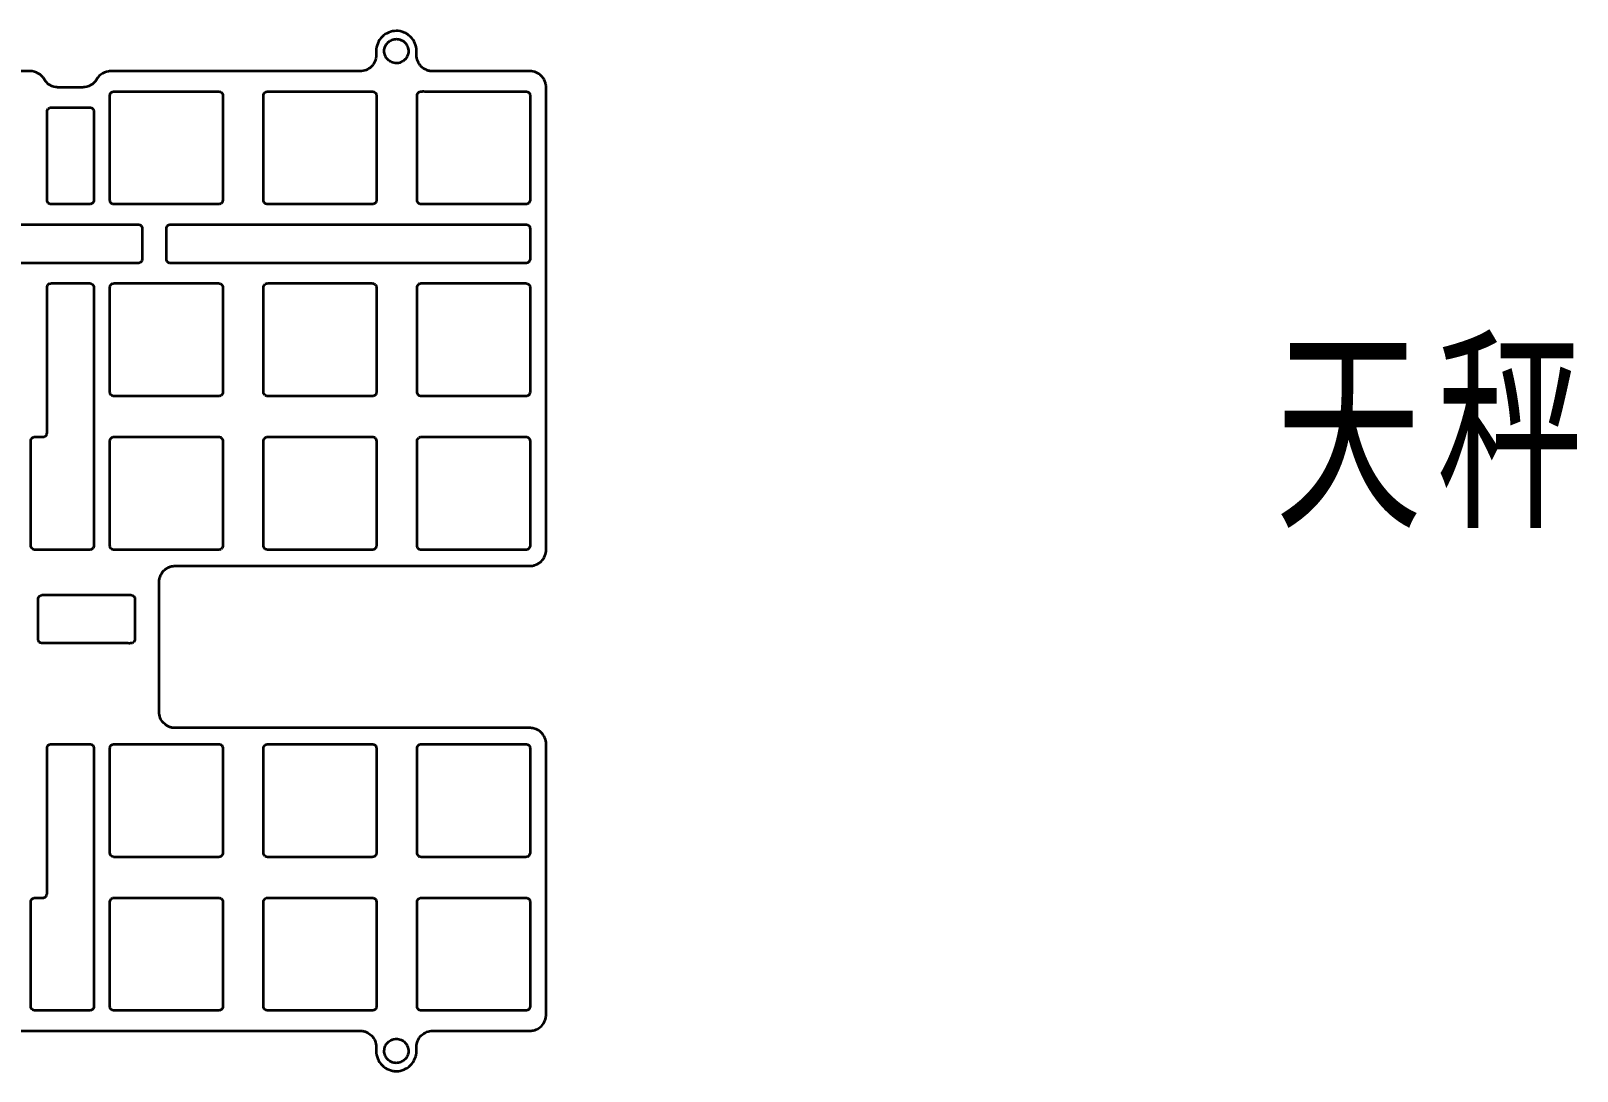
# Model space of a CAD drawing. Header units: millimetres. Extents: x 0 to 475, y 0 to 129.
# Drawn here: x 282.8 to 474.5, y 0 to 129 of the extents above; entities that cross this region are included whole.
import ezdxf

# ---------------------------------------------------------------- set-up
doc = ezdxf.new("R2010")
doc.units = ezdxf.units.MM
doc.layers.get('0').update_dxf_attribs({"lineweight": 35})
doc.styles.add('标准', font='', dxfattribs={"width": 0.667})
doc.styles.get('标准').set_extended_font_data('仿宋_gb2312')

msp = doc.modelspace()

# ---------------------------------------------------------------- linework, layer by layer
for p, q in [((326.68, 128.58), (326.47, 128.42)), ((326.89, 128.7), (326.68, 128.58)), ((327.12, 128.81), (326.89, 128.7)), ((327.33, 128.89), (327.12, 128.81)), ((327.58, 128.95), (327.33, 128.89)), ((327.8, 128.98), (327.58, 128.95)), ((328.05, 129), (327.8, 128.98)), ((328.31, 128.99), (328.05, 129)), ((328.55, 128.95), (328.31, 128.99)), ((328.8, 128.89), (328.55, 128.95)), ((329.45, 128.58), (329.23, 128.71)), ((329.63, 128.45), (329.45, 128.58)), ((325.62, 126.99), (325.58, 126.74)), ((325.68, 127.22), (325.62, 126.99)), ((325.76, 127.45), (325.68, 127.22)), ((325.87, 127.68), (325.76, 127.45)), ((325.99, 127.89), (325.87, 127.68)), ((326.14, 128.09), (325.99, 127.89)), ((326.57, 126.5), (326.58, 126.65)), ((326.58, 126.65), (326.6, 126.81)), ((326.6, 126.81), (326.64, 126.94)), ((326.64, 126.94), (326.69, 127.08)), ((326.69, 127.08), (326.75, 127.22)), ((326.75, 127.22), (326.82, 127.33)), ((326.82, 127.33), (326.92, 127.46)), ((326.92, 127.46), (327.06, 127.6)), ((327.06, 127.6), (327.12, 127.66)), ((327.12, 127.66), (327.25, 127.75)), ((327.25, 127.75), (327.37, 127.82)), ((327.37, 127.82), (327.5, 127.89)), ((327.5, 127.89), (327.69, 127.95)), ((327.69, 127.95), (327.78, 127.97)), ((327.78, 127.97), (327.96, 127.99)), ((327.96, 127.99), (328.1, 128)), ((328.1, 128), (328.22, 127.99)), ((328.22, 127.99), (328.41, 127.96)), ((328.41, 127.96), (328.5, 127.94)), ((328.5, 127.94), (328.68, 127.87)), ((328.68, 127.87), (328.81, 127.8)), ((328.81, 127.8), (328.94, 127.72)), ((328.94, 127.72), (329.04, 127.65)), ((329.04, 127.65), (329.13, 127.56)), ((329.13, 127.56), (329.24, 127.44)), ((329.24, 127.44), (329.34, 127.3)), ((329.34, 127.3), (329.39, 127.21)), ((329.39, 127.21), (329.45, 127.08)), ((329.45, 127.08), (329.51, 126.9)), ((329.51, 126.9), (329.54, 126.79)), ((329.54, 126.79), (329.57, 126.59)), ((329.57, 126.59), (329.57, 126.5)), ((329.83, 128.28), (329.63, 128.45)), ((330, 128.09), (329.83, 128.28)), ((330.14, 127.9), (330, 128.09)), ((330.27, 127.69), (330.14, 127.9)), ((330.37, 127.47), (330.27, 127.69)), ((330.45, 127.26), (330.37, 127.47)), ((330.52, 127.01), (330.45, 127.26)), ((330.56, 126.75), (330.52, 127.01)), ((325.12, 124.73), (324.98, 124.58)), ((325.23, 124.88), (325.12, 124.73)), ((325.32, 125.04), (325.23, 124.88)), ((325.41, 125.22), (325.32, 125.04)), ((325.48, 125.4), (325.41, 125.22)), ((325.53, 125.6), (325.48, 125.4)), ((325.56, 125.81), (325.53, 125.6)), ((326.58, 126.36), (326.57, 126.5)), ((326.6, 126.23), (326.58, 126.36)), ((326.63, 126.07), (326.6, 126.23)), ((326.68, 125.94), (326.63, 126.07)), ((326.75, 125.79), (326.68, 125.94)), ((326.81, 125.68), (326.75, 125.79)), ((326.89, 125.58), (326.81, 125.68)), ((327.01, 125.44), (326.89, 125.58)), ((327.12, 125.34), (327.01, 125.44)), ((327.25, 125.25), (327.12, 125.34)), ((327.33, 125.2), (327.25, 125.25)), ((327.49, 125.12), (327.33, 125.2)), ((327.61, 125.08), (327.49, 125.12)), ((327.78, 125.03), (327.61, 125.08)), ((327.92, 125.01), (327.78, 125.03)), ((328.05, 125), (327.92, 125.01)), ((328.21, 125.01), (328.05, 125)), ((328.32, 125.02), (328.21, 125.01)), ((328.5, 125.06), (328.32, 125.02)), ((328.59, 125.1), (328.5, 125.06)), ((328.73, 125.16), (328.59, 125.1)), ((328.9, 125.25), (328.73, 125.16)), ((329.02, 125.34), (328.9, 125.25)), ((329.13, 125.44), (329.02, 125.34)), ((329.2, 125.51), (329.13, 125.44)), ((329.32, 125.66), (329.2, 125.51)), ((329.39, 125.79), (329.32, 125.66)), ((329.43, 125.87), (329.39, 125.79)), ((329.5, 126.05), (329.43, 125.87)), ((329.54, 126.2), (329.5, 126.05)), ((329.56, 126.32), (329.54, 126.2)), ((329.57, 126.5), (329.56, 126.32)), ((330.61, 125.61), (330.58, 125.81)), ((330.65, 125.44), (330.61, 125.61)), ((330.72, 125.24), (330.65, 125.44)), ((283.18, 123.93), (282.9, 123.99)), ((283.43, 123.85), (283.18, 123.93)), ((283.66, 123.73), (283.43, 123.85)), ((283.88, 123.59), (283.66, 123.73)), ((284.05, 123.44), (283.88, 123.59)), ((284.25, 123.22), (284.05, 123.44)), ((284.54, 122.78), (284.25, 123.22)), ((284.71, 122.59), (284.54, 122.78)), ((290.76, 122.78), (290.57, 122.57)), ((291.05, 123.22), (290.76, 122.78)), ((291.22, 123.41), (291.05, 123.22)), ((291.4, 123.57), (291.22, 123.41)), ((291.64, 123.73), (291.4, 123.57)), ((291.88, 123.85), (291.64, 123.73)), ((292.12, 123.93), (291.88, 123.85)), ((292.38, 123.98), (292.12, 123.93)), ((323.96, 124.04), (323.74, 124.01)), ((324.15, 124.09), (323.96, 124.04)), ((324.31, 124.14), (324.15, 124.09)), ((324.5, 124.23), (324.31, 124.14)), ((324.68, 124.34), (324.5, 124.23)), ((324.82, 124.44), (324.68, 124.34)), ((324.98, 124.58), (324.82, 124.44)), ((331.28, 124.47), (331.15, 124.59)), ((331.46, 124.34), (331.28, 124.47)), ((331.61, 124.25), (331.46, 124.34)), ((331.8, 124.16), (331.61, 124.25)), ((345.02, 123.96), (344.84, 123.99)), ((345.23, 123.91), (345.02, 123.96)), ((345.42, 123.85), (345.23, 123.91)), ((345.91, 123.56), (345.75, 123.67)), ((346.04, 123.44), (345.91, 123.56)), ((346.2, 123.26), (346.04, 123.44)), ((346.5, 122.76), (346.39, 122.99)), ((346.57, 122.57), (346.5, 122.76)), ((284.91, 122.41), (284.71, 122.59)), ((285.13, 122.27), (284.91, 122.41)), ((285.36, 122.15), (285.13, 122.27)), ((285.61, 122.07), (285.36, 122.15)), ((285.85, 122.02), (285.61, 122.07)), ((289.69, 122.07), (289.44, 122.02)), ((289.94, 122.15), (289.69, 122.07)), ((290.15, 122.26), (289.94, 122.15)), ((290.37, 122.4), (290.15, 122.26)), ((290.57, 122.57), (290.37, 122.4)), ((292.55, 121.01), (292.56, 121.1)), ((292.55, 108), (292.55, 121.01)), ((292.56, 121.1), (292.59, 121.2)), ((292.59, 121.2), (292.64, 121.28)), ((292.64, 121.28), (292.7, 121.36)), ((292.7, 121.36), (292.78, 121.42)), ((292.78, 121.42), (292.86, 121.46)), ((292.86, 121.46), (292.97, 121.49)), ((292.97, 121.49), (293.06, 121.5)), ((293.06, 121.5), (306.07, 121.5)), ((306.07, 121.5), (306.15, 121.49)), ((306.15, 121.49), (306.24, 121.46)), ((306.24, 121.46), (306.33, 121.41)), ((306.33, 121.41), (306.42, 121.33)), ((306.42, 121.33), (306.47, 121.26)), ((306.47, 121.26), (306.51, 121.19)), ((306.51, 121.19), (306.54, 121.09)), ((306.54, 121.09), (306.55, 120.99)), ((306.55, 120.99), (306.55, 108)), ((311.6, 121), (311.61, 121.1)), ((311.61, 121.1), (311.64, 121.2)), ((311.64, 121.2), (311.69, 121.28)), ((311.69, 121.28), (311.75, 121.35)), ((311.75, 121.35), (311.82, 121.42)), ((311.82, 121.42), (311.91, 121.46)), ((311.91, 121.46), (312.01, 121.49)), ((325.12, 121.5), (325.21, 121.49)), ((325.21, 121.49), (325.29, 121.46)), ((325.29, 121.46), (325.38, 121.41)), ((325.38, 121.41), (325.47, 121.33)), ((325.47, 121.33), (325.52, 121.27)), ((325.52, 121.27), (325.56, 121.19)), ((325.56, 121.19), (325.59, 121.09)), ((325.59, 121.09), (325.6, 120.99)), ((325.6, 120.99), (325.6, 107.96)), ((330.65, 121), (330.66, 121.1)), ((330.66, 121.1), (330.69, 121.2)), ((330.69, 121.2), (330.74, 121.28)), ((330.74, 121.28), (330.8, 121.36)), ((330.8, 121.36), (330.88, 121.42)), ((330.88, 121.42), (330.96, 121.46)), ((330.96, 121.46), (331.07, 121.49)), ((344.17, 121.5), (344.25, 121.49)), ((344.25, 121.49), (344.35, 121.46)), ((344.35, 121.46), (344.43, 121.41)), ((344.43, 121.41), (344.51, 121.35)), ((344.51, 121.35), (344.57, 121.27)), ((344.57, 121.27), (344.61, 121.19)), ((344.61, 121.19), (344.64, 121.09)), ((344.64, 121.09), (344.65, 120.99)), ((344.65, 120.99), (344.65, 107.96)), ((284.75, 119.01), (284.76, 119.1)), ((284.76, 119.1), (284.8, 119.21)), ((284.8, 119.21), (284.84, 119.28)), ((284.84, 119.28), (284.91, 119.36)), ((284.91, 119.36), (285, 119.43)), ((285, 119.43), (285.06, 119.46)), ((285.06, 119.46), (285.17, 119.49)), ((285.17, 119.49), (285.26, 119.5)), ((285.26, 119.5), (290.07, 119.5)), ((290.07, 119.5), (290.16, 119.49)), ((290.16, 119.49), (290.26, 119.45)), ((290.26, 119.45), (290.33, 119.41)), ((290.33, 119.41), (290.41, 119.35)), ((290.41, 119.35), (290.47, 119.28)), ((290.47, 119.28), (290.51, 119.19)), ((290.51, 119.19), (290.54, 119.08)), ((284.79, 107.81), (284.76, 107.92)), ((284.83, 107.72), (284.79, 107.81)), ((284.89, 107.65), (284.83, 107.72)), ((284.97, 107.59), (284.89, 107.65)), ((285.06, 107.54), (284.97, 107.59)), ((285.14, 107.51), (285.06, 107.54)), ((285.25, 107.5), (285.14, 107.51)), ((290.24, 107.54), (290.14, 107.51)), ((290.32, 107.58), (290.24, 107.54)), ((290.4, 107.65), (290.32, 107.58)), ((290.47, 107.72), (290.4, 107.65)), ((290.51, 107.8), (290.47, 107.72)), ((290.54, 107.9), (290.51, 107.8)), ((290.55, 107.96), (290.54, 107.9)), ((292.56, 107.91), (292.55, 108)), ((292.59, 107.81), (292.56, 107.91)), ((292.63, 107.72), (292.59, 107.81)), ((292.68, 107.67), (292.63, 107.72)), ((292.75, 107.6), (292.68, 107.67)), ((292.83, 107.55), (292.75, 107.6)), ((292.93, 107.52), (292.83, 107.55)), ((293.02, 107.5), (292.93, 107.52)), ((306.05, 107.5), (293.02, 107.5)), ((306.14, 107.51), (306.05, 107.5)), ((306.24, 107.54), (306.14, 107.51)), ((306.33, 107.58), (306.24, 107.54)), ((306.4, 107.64), (306.33, 107.58)), ((306.47, 107.72), (306.4, 107.64)), ((306.5, 107.78), (306.47, 107.72)), ((306.53, 107.88), (306.5, 107.78)), ((306.55, 108), (306.53, 107.88)), ((311.64, 107.82), (311.61, 107.92)), ((311.68, 107.73), (311.64, 107.82)), ((311.75, 107.65), (311.68, 107.73)), ((311.82, 107.59), (311.75, 107.65)), ((311.9, 107.54), (311.82, 107.59)), ((312, 107.51), (311.9, 107.54)), ((312.07, 107.5), (312, 107.51)), ((325.29, 107.54), (325.18, 107.51)), ((325.38, 107.58), (325.29, 107.54)), ((325.45, 107.64), (325.38, 107.58)), ((325.52, 107.72), (325.45, 107.64)), ((325.56, 107.81), (325.52, 107.72)), ((325.59, 107.9), (325.56, 107.81)), ((325.6, 107.96), (325.59, 107.9)), ((330.68, 107.82), (330.66, 107.92)), ((330.74, 107.72), (330.68, 107.82)), ((330.8, 107.65), (330.74, 107.72)), ((330.87, 107.59), (330.8, 107.65)), ((330.96, 107.54), (330.87, 107.59)), ((331.03, 107.52), (330.96, 107.54)), ((331.15, 107.5), (331.03, 107.52)), ((344.15, 107.5), (331.15, 107.5)), ((344.24, 107.51), (344.15, 107.5)), ((344.33, 107.54), (344.24, 107.51)), ((344.42, 107.58), (344.33, 107.54)), ((344.5, 107.64), (344.42, 107.58)), ((344.56, 107.72), (344.5, 107.64)), ((344.6, 107.79), (344.56, 107.72)), ((344.63, 107.88), (344.6, 107.79)), ((344.65, 107.96), (344.63, 107.88)), ((279.32, 105), (296.06, 105)), ((296.06, 105), (296.16, 104.99)), ((296.16, 104.99), (296.25, 104.96)), ((296.25, 104.96), (296.33, 104.92)), ((296.33, 104.92), (296.41, 104.85)), ((296.41, 104.85), (296.47, 104.77)), ((296.47, 104.77), (296.51, 104.69)), ((296.51, 104.69), (296.54, 104.57)), ((296.54, 104.57), (296.55, 104.47)), ((296.55, 104.47), (296.55, 100.66)), ((299.55, 104.5), (299.56, 104.6)), ((299.55, 100.7), (299.55, 104.5)), ((299.56, 104.6), (299.59, 104.69)), ((299.59, 104.69), (299.64, 104.78)), ((299.64, 104.78), (299.7, 104.85)), ((299.7, 104.85), (299.77, 104.92)), ((299.77, 104.92), (299.87, 104.96)), ((299.87, 104.96), (299.96, 104.99)), ((299.96, 104.99), (300.06, 105)), ((300.06, 105), (344.17, 105)), ((344.17, 105), (344.25, 104.99)), ((344.25, 104.99), (344.35, 104.96)), ((344.35, 104.96), (344.45, 104.9)), ((344.45, 104.9), (344.51, 104.85)), ((344.51, 104.85), (344.57, 104.78)), ((344.57, 104.78), (344.61, 104.69)), ((344.61, 104.69), (344.64, 104.59)), ((344.64, 104.59), (344.65, 104.47)), ((344.65, 104.47), (344.65, 100.66)), ((296.04, 100.2), (279.23, 100.2)), ((296.14, 100.21), (296.04, 100.2)), ((296.24, 100.24), (296.14, 100.21)), ((296.31, 100.28), (296.24, 100.24)), ((296.4, 100.34), (296.31, 100.28)), ((296.46, 100.42), (296.4, 100.34)), ((296.51, 100.51), (296.46, 100.42)), ((296.54, 100.6), (296.51, 100.51)), ((296.55, 100.66), (296.54, 100.6)), ((299.56, 100.61), (299.55, 100.7)), ((299.58, 100.54), (299.56, 100.61)), ((299.59, 100.52), (299.58, 100.54)), ((299.64, 100.42), (299.59, 100.52)), ((299.7, 100.35), (299.64, 100.42)), ((299.76, 100.3), (299.7, 100.35)), ((299.85, 100.24), (299.76, 100.3)), ((299.95, 100.21), (299.85, 100.24)), ((300.05, 100.2), (299.95, 100.21)), ((344.15, 100.2), (300.05, 100.2)), ((344.22, 100.21), (344.15, 100.2)), ((344.34, 100.24), (344.22, 100.21)), ((344.41, 100.28), (344.34, 100.24)), ((344.5, 100.35), (344.41, 100.28)), ((344.57, 100.42), (344.5, 100.35)), ((344.6, 100.49), (344.57, 100.42)), ((344.63, 100.57), (344.6, 100.49)), ((344.65, 100.66), (344.63, 100.57)), ((284.75, 97.21), (284.76, 97.3)), ((284.75, 79.15), (284.75, 97.21)), ((284.76, 97.3), (284.79, 97.39)), ((284.79, 97.39), (284.85, 97.49)), ((284.85, 97.49), (284.9, 97.56)), ((284.9, 97.56), (284.98, 97.62)), ((284.98, 97.62), (285.07, 97.66)), ((285.07, 97.66), (285.17, 97.69)), ((285.17, 97.69), (285.26, 97.7)), ((285.26, 97.7), (290.09, 97.7)), ((290.09, 97.7), (290.15, 97.69)), ((290.15, 97.69), (290.24, 97.66)), ((290.24, 97.66), (290.33, 97.61)), ((290.33, 97.61), (290.4, 97.55)), ((290.4, 97.55), (290.47, 97.48)), ((290.47, 97.48), (290.51, 97.39)), ((290.51, 97.39), (290.54, 97.29)), ((290.54, 97.29), (290.55, 97.2)), ((290.55, 97.2), (290.55, 65.15)), ((292.55, 97.21), (292.56, 97.3)), ((292.55, 84.2), (292.55, 97.21)), ((292.56, 97.3), (292.59, 97.39)), ((292.59, 97.39), (292.64, 97.48)), ((292.64, 97.48), (292.7, 97.56)), ((292.7, 97.56), (292.78, 97.62)), ((292.78, 97.62), (292.86, 97.66)), ((292.86, 97.66), (292.96, 97.69)), ((292.96, 97.69), (293.06, 97.7)), ((293.06, 97.7), (306.07, 97.7)), ((306.07, 97.7), (306.15, 97.69)), ((306.15, 97.69), (306.25, 97.66)), ((306.25, 97.66), (306.34, 97.61)), ((306.34, 97.61), (306.4, 97.55)), ((306.4, 97.55), (306.47, 97.48)), ((306.47, 97.48), (306.51, 97.39)), ((306.51, 97.39), (306.54, 97.29)), ((311.6, 97.21), (311.61, 97.3)), ((311.6, 84.42), (311.6, 97.21)), ((311.61, 97.3), (311.64, 97.39)), ((311.64, 97.39), (311.69, 97.48)), ((311.69, 97.48), (311.76, 97.56)), ((311.76, 97.56), (311.82, 97.62)), ((311.82, 97.62), (311.91, 97.66)), ((311.91, 97.66), (312.01, 97.69)), ((312.01, 97.69), (312.11, 97.7)), ((312.11, 97.7), (325.12, 97.7)), ((325.12, 97.7), (325.21, 97.69)), ((325.21, 97.69), (325.31, 97.65)), ((325.31, 97.65), (325.38, 97.61)), ((325.38, 97.61), (325.47, 97.54)), ((325.47, 97.54), (325.52, 97.48)), ((325.52, 97.48), (325.56, 97.39)), ((325.56, 97.39), (325.59, 97.29)), ((325.59, 97.29), (325.6, 97.2)), ((325.6, 97.2), (325.6, 84.16)), ((330.65, 97.21), (330.66, 97.3)), ((330.65, 84.2), (330.65, 97.21)), ((330.66, 97.3), (330.69, 97.39)), ((330.69, 97.39), (330.74, 97.48)), ((330.74, 97.48), (330.8, 97.55)), ((330.8, 97.55), (330.88, 97.62)), ((330.88, 97.62), (330.96, 97.66)), ((330.96, 97.66), (331.07, 97.69)), ((344.17, 97.7), (344.25, 97.69)), ((344.25, 97.69), (344.34, 97.66)), ((344.34, 97.66), (344.43, 97.61)), ((344.43, 97.61), (344.5, 97.55)), ((344.5, 97.55), (344.57, 97.47)), ((344.57, 97.47), (344.62, 97.37)), ((344.62, 97.37), (344.64, 97.29)), ((344.64, 97.29), (344.65, 97.2)), ((344.65, 97.2), (344.65, 84.2)), ((311.6, 84.2), (311.6, 84.42)), ((292.56, 84.11), (292.55, 84.2)), ((292.59, 84.01), (292.56, 84.11)), ((292.63, 83.92), (292.59, 84.01)), ((292.68, 83.87), (292.63, 83.92)), ((292.77, 83.79), (292.68, 83.87)), ((292.85, 83.74), (292.77, 83.79)), ((292.95, 83.71), (292.85, 83.74)), ((293.05, 83.7), (292.95, 83.71)), ((306.05, 83.7), (293.05, 83.7)), ((306.14, 83.71), (306.05, 83.7)), ((306.24, 83.74), (306.14, 83.71)), ((306.33, 83.78), (306.24, 83.74)), ((306.39, 83.84), (306.33, 83.78)), ((306.47, 83.92), (306.39, 83.84)), ((306.51, 84), (306.47, 83.92)), ((306.54, 84.1), (306.51, 84)), ((306.55, 84.2), (306.54, 84.1)), ((311.61, 84.11), (311.6, 84.2)), ((311.64, 84.01), (311.61, 84.11)), ((311.68, 83.93), (311.64, 84.01)), ((311.75, 83.85), (311.68, 83.93)), ((311.82, 83.79), (311.75, 83.85)), ((311.91, 83.74), (311.82, 83.79)), ((312, 83.71), (311.91, 83.74)), ((312.07, 83.7), (312, 83.71)), ((325.1, 83.7), (312.07, 83.7)), ((325.19, 83.71), (325.1, 83.7)), ((325.29, 83.74), (325.19, 83.71)), ((325.38, 83.78), (325.29, 83.74)), ((325.44, 83.84), (325.38, 83.78)), ((325.51, 83.91), (325.44, 83.84)), ((325.56, 84.01), (325.51, 83.91)), ((325.59, 84.1), (325.56, 84.01)), ((325.6, 84.16), (325.59, 84.1)), ((330.66, 84.11), (330.65, 84.2)), ((330.68, 84.02), (330.66, 84.11)), ((330.73, 83.93), (330.68, 84.02)), ((330.79, 83.86), (330.73, 83.93)), ((330.86, 83.8), (330.79, 83.86)), ((330.94, 83.75), (330.86, 83.8)), ((331.05, 83.71), (330.94, 83.75)), ((331.15, 83.7), (331.05, 83.71)), ((344.15, 83.7), (331.15, 83.7)), ((344.25, 83.71), (344.15, 83.7)), ((344.34, 83.74), (344.25, 83.71)), ((344.43, 83.78), (344.34, 83.74)), ((344.49, 83.84), (344.43, 83.78)), ((344.57, 83.92), (344.49, 83.84)), ((344.6, 83.99), (344.57, 83.92)), ((344.64, 84.1), (344.6, 83.99)), ((344.65, 84.2), (344.64, 84.1)), ((283.05, 78.61), (283.15, 78.64)), ((284.31, 78.65), (284.4, 78.67)), ((284.4, 78.67), (284.51, 78.73)), ((284.51, 78.73), (284.61, 78.8)), ((284.61, 78.8), (284.67, 78.87)), ((284.67, 78.87), (284.71, 78.96)), ((284.71, 78.96), (284.74, 79.05)), ((284.74, 79.05), (284.75, 79.15)), ((292.86, 78.61), (292.96, 78.64)), ((292.96, 78.64), (293.06, 78.65)), ((293.06, 78.65), (306.07, 78.65)), ((306.07, 78.65), (306.15, 78.64)), ((306.15, 78.64), (306.25, 78.61)), ((311.91, 78.61), (312.01, 78.64)), ((325.12, 78.65), (325.21, 78.64)), ((325.21, 78.64), (325.31, 78.6)), ((330.97, 78.62), (331.07, 78.64)), ((344.17, 78.65), (344.25, 78.64)), ((344.25, 78.64), (344.35, 78.61)), ((282.75, 78.16), (282.76, 78.25)), ((282.75, 65.15), (282.75, 78.16)), ((282.76, 78.25), (282.8, 78.35)), ((282.8, 78.35), (282.84, 78.43)), ((282.84, 78.43), (282.91, 78.52)), ((282.91, 78.52), (283.05, 78.61)), ((292.55, 78.16), (292.56, 78.25)), ((292.55, 65.15), (292.55, 78.16)), ((292.56, 78.25), (292.59, 78.34)), ((292.59, 78.34), (292.64, 78.43)), ((292.64, 78.43), (292.7, 78.51)), ((292.7, 78.51), (292.78, 78.57)), ((292.78, 78.57), (292.86, 78.61)), ((306.25, 78.61), (306.33, 78.57)), ((306.33, 78.57), (306.4, 78.5)), ((306.4, 78.5), (306.47, 78.42)), ((306.47, 78.42), (306.51, 78.34)), ((306.51, 78.34), (306.54, 78.25)), ((306.54, 78.25), (306.55, 78.15)), ((306.55, 78.15), (306.55, 65.15)), ((311.6, 78.16), (311.61, 78.25)), ((311.6, 65.15), (311.6, 78.16)), ((311.61, 78.25), (311.64, 78.34)), ((311.64, 78.34), (311.69, 78.43)), ((311.69, 78.43), (311.75, 78.51)), ((311.75, 78.51), (311.84, 78.57)), ((311.84, 78.57), (311.91, 78.61)), ((325.31, 78.6), (325.39, 78.56)), ((325.39, 78.56), (325.45, 78.5)), ((325.45, 78.5), (325.51, 78.43)), ((325.51, 78.43), (325.56, 78.34)), ((325.56, 78.34), (325.59, 78.24)), ((325.59, 78.24), (325.6, 78.14)), ((325.6, 78.14), (325.6, 65.11)), ((330.65, 78.16), (330.66, 78.25)), ((330.65, 65.15), (330.65, 78.16)), ((330.66, 78.25), (330.69, 78.35)), ((330.69, 78.35), (330.74, 78.43)), ((330.74, 78.43), (330.81, 78.51)), ((330.81, 78.51), (330.88, 78.57)), ((330.88, 78.57), (330.97, 78.62)), ((344.35, 78.61), (344.43, 78.56)), ((344.43, 78.56), (344.51, 78.5)), ((344.51, 78.5), (344.57, 78.43)), ((344.57, 78.43), (344.62, 78.33)), ((344.62, 78.33), (344.64, 78.25)), ((282.76, 65.06), (282.75, 65.15)), ((282.79, 64.96), (282.76, 65.06)), ((282.83, 64.88), (282.79, 64.96)), ((282.89, 64.8), (282.83, 64.88)), ((283.01, 64.71), (282.89, 64.8)), ((283.06, 64.69), (283.01, 64.71)), ((283.15, 64.66), (283.06, 64.69)), ((283.25, 64.65), (283.15, 64.66)), ((290.23, 64.68), (290.15, 64.66)), ((290.32, 64.73), (290.23, 64.68)), ((290.4, 64.8), (290.32, 64.73)), ((290.47, 64.87), (290.4, 64.8)), ((290.51, 64.96), (290.47, 64.87)), ((290.54, 65.04), (290.51, 64.96)), ((290.55, 65.15), (290.54, 65.04)), ((292.56, 65.06), (292.55, 65.15)), ((292.59, 64.96), (292.56, 65.06)), ((292.64, 64.87), (292.59, 64.96)), ((292.68, 64.82), (292.64, 64.87)), ((292.77, 64.74), (292.68, 64.82)), ((292.86, 64.69), (292.77, 64.74)), ((292.95, 64.66), (292.86, 64.69)), ((293.02, 64.65), (292.95, 64.66)), ((306.05, 64.65), (293.02, 64.65)), ((306.15, 64.66), (306.05, 64.65)), ((306.24, 64.69), (306.15, 64.66)), ((306.33, 64.73), (306.24, 64.69)), ((306.4, 64.79), (306.33, 64.73)), ((306.47, 64.87), (306.4, 64.79)), ((306.51, 64.96), (306.47, 64.87)), ((306.54, 65.05), (306.51, 64.96)), ((306.55, 65.15), (306.54, 65.05)), ((311.61, 65.06), (311.6, 65.15)), ((311.64, 64.97), (311.61, 65.06)), ((311.68, 64.88), (311.64, 64.97)), ((311.74, 64.8), (311.68, 64.88)), ((311.82, 64.74), (311.74, 64.8)), ((311.91, 64.69), (311.82, 64.74)), ((311.99, 64.67), (311.91, 64.69)), ((312.07, 64.65), (311.99, 64.67)), ((325.29, 64.69), (325.19, 64.66)), ((325.37, 64.73), (325.29, 64.69)), ((325.45, 64.79), (325.37, 64.73)), ((325.53, 64.9), (325.45, 64.79)), ((325.59, 65.05), (325.53, 64.9)), ((325.6, 65.11), (325.59, 65.05)), ((330.66, 65.06), (330.65, 65.15)), ((330.68, 64.97), (330.66, 65.06)), ((330.73, 64.87), (330.68, 64.97)), ((330.79, 64.8), (330.73, 64.87)), ((330.87, 64.74), (330.79, 64.8)), ((330.96, 64.69), (330.87, 64.74)), ((331.04, 64.66), (330.96, 64.69)), ((331.15, 64.65), (331.04, 64.66)), ((344.15, 64.65), (331.15, 64.65)), ((344.24, 64.66), (344.15, 64.65)), ((344.34, 64.69), (344.24, 64.66)), ((344.42, 64.73), (344.34, 64.69)), ((344.5, 64.8), (344.42, 64.73)), ((344.56, 64.87), (344.5, 64.8)), ((344.6, 64.94), (344.56, 64.87)), ((344.63, 65.03), (344.6, 64.94)), ((344.65, 65.15), (344.63, 65.03)), ((346.07, 63.24), (346.2, 63.39)), ((346.2, 63.39), (346.31, 63.54)), ((346.31, 63.54), (346.42, 63.71)), ((346.42, 63.71), (346.5, 63.89)), ((346.5, 63.89), (346.57, 64.09)), ((346.57, 64.09), (346.61, 64.26)), ((346.61, 64.26), (346.64, 64.46)), ((299, 61.77), (299.13, 61.95)), ((299.13, 61.95), (299.25, 62.07)), ((299.25, 62.07), (299.39, 62.2)), ((345.22, 62.73), (345.43, 62.81)), ((345.76, 62.98), (345.94, 63.13)), ((345.94, 63.13), (346.07, 63.24)), ((298.66, 60.85), (298.69, 61.03)), ((283.65, 58.55), (283.66, 58.65)), ((283.66, 58.65), (283.69, 58.74)), ((283.69, 58.74), (283.74, 58.83)), ((283.74, 58.83), (283.81, 58.91)), ((283.81, 58.91), (283.87, 58.96)), ((283.87, 58.96), (283.96, 59.01)), ((283.96, 59.01), (284.07, 59.04)), ((284.07, 59.04), (284.16, 59.05)), ((284.16, 59.05), (295.16, 59.05)), ((295.16, 59.05), (295.27, 59.03)), ((295.27, 59.03), (295.34, 59.01)), ((295.34, 59.01), (295.44, 58.96)), ((295.44, 58.96), (295.52, 58.89)), ((295.52, 58.89), (295.57, 58.81)), ((295.57, 58.81), (295.62, 58.72)), ((295.62, 58.72), (295.64, 58.64)), ((283.68, 53.38), (283.66, 53.45)), ((283.73, 53.29), (283.68, 53.38)), ((283.79, 53.2), (283.73, 53.29)), ((283.87, 53.14), (283.79, 53.2)), ((283.94, 53.1), (283.87, 53.14)), ((284.05, 53.06), (283.94, 53.1)), ((284.12, 53.05), (284.05, 53.06)), ((295.34, 53.09), (295.24, 53.06)), ((295.41, 53.13), (295.34, 53.09)), ((295.5, 53.19), (295.41, 53.13)), ((295.56, 53.27), (295.5, 53.19)), ((295.61, 53.36), (295.56, 53.27)), ((295.63, 53.43), (295.61, 53.36)), ((295.65, 53.55), (295.63, 53.43)), ((298.69, 44.19), (298.66, 44.36)), ((298.74, 43.97), (298.69, 44.19)), ((298.8, 43.79), (298.74, 43.97)), ((298.88, 43.62), (298.8, 43.79)), ((298.99, 43.44), (298.88, 43.62)), ((299.09, 43.3), (298.99, 43.44)), ((299.23, 43.14), (299.09, 43.3)), ((299.38, 43.01), (299.23, 43.14)), ((345.02, 42.51), (344.84, 42.54)), ((345.23, 42.46), (345.02, 42.51)), ((345.42, 42.4), (345.23, 42.46)), ((345.91, 42.11), (345.75, 42.22)), ((284.76, 40.15), (284.82, 40.31)), ((284.82, 40.31), (284.9, 40.41)), ((284.9, 40.41), (284.97, 40.47)), ((284.97, 40.47), (285.07, 40.51)), ((285.07, 40.51), (285.17, 40.54)), ((285.17, 40.54), (285.26, 40.55)), ((285.26, 40.55), (290.09, 40.55)), ((290.09, 40.55), (290.16, 40.54)), ((290.16, 40.54), (290.26, 40.5)), ((290.26, 40.5), (290.34, 40.46)), ((290.34, 40.46), (290.41, 40.4)), ((290.41, 40.4), (290.47, 40.32)), ((290.47, 40.32), (290.53, 40.2)), ((292.59, 40.25), (292.64, 40.33)), ((292.64, 40.33), (292.72, 40.42)), ((292.72, 40.42), (292.78, 40.47)), ((292.78, 40.47), (292.87, 40.52)), ((292.87, 40.52), (292.95, 40.54)), ((292.95, 40.54), (293.06, 40.55)), ((293.06, 40.55), (306.07, 40.55)), ((306.07, 40.55), (306.16, 40.54)), ((306.16, 40.54), (306.27, 40.5)), ((306.27, 40.5), (306.33, 40.46)), ((306.33, 40.46), (306.41, 40.4)), ((306.41, 40.4), (306.48, 40.31)), ((306.48, 40.31), (306.54, 40.15)), ((311.64, 40.25), (311.7, 40.34)), ((311.7, 40.34), (311.76, 40.41)), ((311.76, 40.41), (311.82, 40.47)), ((311.82, 40.47), (311.92, 40.52)), ((311.92, 40.52), (312, 40.54)), ((312, 40.54), (312.11, 40.55)), ((312.11, 40.55), (325.11, 40.55)), ((325.11, 40.55), (325.21, 40.54)), ((325.21, 40.54), (325.3, 40.51)), ((325.3, 40.51), (325.38, 40.46)), ((325.38, 40.46), (325.46, 40.4)), ((325.46, 40.4), (325.52, 40.32)), ((325.52, 40.32), (325.58, 40.17)), ((330.69, 40.24), (330.74, 40.33)), ((330.74, 40.33), (330.81, 40.41)), ((330.81, 40.41), (330.88, 40.47)), ((330.88, 40.47), (330.96, 40.51)), ((330.96, 40.51), (331.07, 40.54)), ((344.17, 40.55), (344.25, 40.54)), ((344.25, 40.54), (344.34, 40.51)), ((344.34, 40.51), (344.44, 40.45)), ((344.44, 40.45), (344.51, 40.4)), ((344.51, 40.4), (344.57, 40.32)), ((344.57, 40.32), (344.62, 40.23)), ((346.06, 41.97), (345.91, 42.11)), ((346.2, 41.82), (346.06, 41.97)), ((346.3, 41.68), (346.2, 41.82)), ((346.41, 41.5), (346.3, 41.68)), ((346.49, 41.33), (346.41, 41.5)), ((346.56, 41.14), (346.49, 41.33)), ((346.61, 40.94), (346.56, 41.14)), ((346.64, 40.75), (346.61, 40.94)), ((284.75, 40.06), (284.76, 40.15)), ((284.75, 22), (284.75, 40.06)), ((290.53, 40.2), (290.54, 40.14)), ((292.55, 40.06), (292.56, 40.15)), ((292.55, 27.05), (292.55, 40.06)), ((292.56, 40.15), (292.59, 40.25)), ((306.54, 40.15), (306.55, 40.05)), ((306.55, 40.05), (306.55, 27.05)), ((311.6, 40.06), (311.61, 40.15)), ((311.6, 27.05), (311.6, 40.06)), ((311.61, 40.15), (311.64, 40.25)), ((325.58, 40.17), (325.6, 40.02)), ((325.6, 40.02), (325.6, 27.01)), ((330.65, 40.06), (330.66, 40.15)), ((330.65, 27.05), (330.65, 40.06)), ((330.66, 40.15), (330.69, 40.24)), ((344.62, 40.23), (344.64, 40.14)), ((344.64, 40.14), (344.65, 40.05)), ((344.65, 40.05), (344.65, 27.05)), ((292.56, 26.96), (292.55, 27.05)), ((292.59, 26.86), (292.56, 26.96)), ((292.63, 26.77), (292.59, 26.86)), ((306.51, 26.85), (306.46, 26.77)), ((306.54, 26.95), (306.51, 26.85)), ((306.55, 27.05), (306.54, 26.95)), ((311.61, 26.95), (311.6, 27.05)), ((311.63, 26.88), (311.61, 26.95)), ((311.68, 26.78), (311.63, 26.88)), ((325.56, 26.85), (325.51, 26.77)), ((325.59, 26.95), (325.56, 26.85)), ((325.6, 27.01), (325.59, 26.95)), ((330.66, 26.96), (330.65, 27.05)), ((330.68, 26.87), (330.66, 26.96)), ((330.74, 26.77), (330.68, 26.87)), ((344.64, 26.94), (344.6, 26.84)), ((344.65, 27.05), (344.64, 26.94)), ((292.68, 26.72), (292.63, 26.77)), ((292.77, 26.64), (292.68, 26.72)), ((292.86, 26.59), (292.77, 26.64)), ((292.95, 26.56), (292.86, 26.59)), ((293.02, 26.55), (292.95, 26.56)), ((306.24, 26.59), (306.14, 26.56)), ((306.31, 26.63), (306.24, 26.59)), ((306.4, 26.69), (306.31, 26.63)), ((306.46, 26.77), (306.4, 26.69)), ((311.75, 26.7), (311.68, 26.78)), ((311.82, 26.63), (311.75, 26.7)), ((311.91, 26.59), (311.82, 26.63)), ((312, 26.56), (311.91, 26.59)), ((312.07, 26.55), (312, 26.56)), ((325.1, 26.55), (312.07, 26.55)), ((325.17, 26.56), (325.1, 26.55)), ((325.27, 26.58), (325.17, 26.56)), ((325.38, 26.63), (325.27, 26.58)), ((325.45, 26.69), (325.38, 26.63)), ((325.51, 26.77), (325.45, 26.69)), ((330.8, 26.7), (330.74, 26.77)), ((330.87, 26.63), (330.8, 26.7)), ((330.96, 26.59), (330.87, 26.63)), ((331.04, 26.56), (330.96, 26.59)), ((331.15, 26.55), (331.04, 26.56)), ((344.15, 26.55), (331.15, 26.55)), ((344.24, 26.56), (344.15, 26.55)), ((344.34, 26.59), (344.24, 26.56)), ((344.43, 26.63), (344.34, 26.59)), ((344.5, 26.7), (344.43, 26.63)), ((344.56, 26.77), (344.5, 26.7)), ((344.6, 26.84), (344.56, 26.77)), ((282.75, 21.01), (282.76, 21.1)), ((282.76, 21.1), (282.79, 21.19)), ((282.79, 21.19), (282.84, 21.28)), ((282.84, 21.28), (282.91, 21.36)), ((282.91, 21.36), (282.98, 21.42)), ((282.98, 21.42), (283.06, 21.46)), ((283.06, 21.46), (283.15, 21.49)), ((284.31, 21.5), (284.41, 21.52)), ((284.41, 21.52), (284.5, 21.56)), ((284.5, 21.56), (284.57, 21.61)), ((284.57, 21.61), (284.64, 21.68)), ((284.64, 21.68), (284.69, 21.76)), ((284.69, 21.76), (284.74, 21.88)), ((284.74, 21.88), (284.75, 22)), ((292.55, 21.01), (292.56, 21.1)), ((292.56, 21.1), (292.59, 21.2)), ((292.59, 21.2), (292.65, 21.3)), ((292.65, 21.3), (292.72, 21.37)), ((292.72, 21.37), (292.78, 21.42)), ((292.78, 21.42), (292.87, 21.47)), ((292.87, 21.47), (292.95, 21.49)), ((292.95, 21.49), (293.06, 21.5)), ((293.06, 21.5), (306.06, 21.5)), ((306.06, 21.5), (306.15, 21.49)), ((306.15, 21.49), (306.24, 21.46)), ((306.24, 21.46), (306.35, 21.4)), ((306.35, 21.4), (306.42, 21.33)), ((306.42, 21.33), (306.47, 21.28)), ((306.47, 21.28), (306.52, 21.18)), ((306.52, 21.18), (306.54, 21.09)), ((311.6, 21.01), (311.61, 21.1)), ((311.61, 21.1), (311.64, 21.2)), ((311.64, 21.2), (311.7, 21.29)), ((311.7, 21.29), (311.76, 21.36)), ((311.76, 21.36), (311.82, 21.42)), ((311.82, 21.42), (311.92, 21.47)), ((311.92, 21.47), (312, 21.49)), ((312, 21.49), (312.11, 21.5)), ((312.11, 21.5), (325.12, 21.5)), ((325.12, 21.5), (325.21, 21.49)), ((325.21, 21.49), (325.29, 21.46)), ((325.29, 21.46), (325.38, 21.42)), ((325.38, 21.42), (325.45, 21.35)), ((325.45, 21.35), (325.52, 21.28)), ((325.52, 21.28), (325.56, 21.19)), ((325.56, 21.19), (325.59, 21.1)), ((325.59, 21.1), (325.6, 21)), ((330.65, 21), (330.66, 21.11)), ((330.66, 21.11), (330.69, 21.19)), ((330.69, 21.19), (330.74, 21.28)), ((330.74, 21.28), (330.8, 21.35)), ((330.8, 21.35), (330.89, 21.42)), ((330.89, 21.42), (330.96, 21.46)), ((330.96, 21.46), (331.07, 21.49)), ((344.17, 21.5), (344.25, 21.49)), ((344.25, 21.49), (344.34, 21.46)), ((344.34, 21.46), (344.43, 21.41)), ((344.43, 21.41), (344.51, 21.35)), ((344.51, 21.35), (344.57, 21.27)), ((344.57, 21.27), (344.62, 21.18)), ((344.62, 21.18), (344.64, 21.09)), ((306.54, 21.09), (306.55, 21)), ((306.55, 21), (306.55, 7.99)), ((325.6, 21), (325.6, 7.96)), ((344.64, 21.09), (344.65, 21)), ((344.65, 21), (344.65, 7.99)), ((282.79, 7.82), (282.76, 7.9)), ((282.83, 7.73), (282.79, 7.82)), ((282.88, 7.66), (282.83, 7.73)), ((290.46, 7.72), (290.4, 7.64)), ((290.51, 7.81), (290.46, 7.72)), ((290.54, 7.9), (290.51, 7.81)), ((290.55, 7.99), (290.54, 7.9)), ((292.59, 7.81), (292.56, 7.9)), ((292.63, 7.73), (292.59, 7.81)), ((292.68, 7.67), (292.63, 7.73)), ((306.46, 7.72), (306.4, 7.64)), ((306.51, 7.81), (306.46, 7.72)), ((306.54, 7.9), (306.51, 7.81)), ((306.55, 7.99), (306.54, 7.9)), ((311.63, 7.82), (311.61, 7.9)), ((311.68, 7.73), (311.63, 7.82)), ((311.73, 7.66), (311.68, 7.73)), ((325.51, 7.72), (325.44, 7.64)), ((325.56, 7.8), (325.51, 7.72)), ((325.59, 7.9), (325.56, 7.8)), ((325.6, 7.96), (325.59, 7.9)), ((330.68, 7.82), (330.66, 7.91)), ((330.73, 7.73), (330.68, 7.82)), ((330.78, 7.66), (330.73, 7.73)), ((344.57, 7.72), (344.5, 7.65)), ((344.6, 7.79), (344.57, 7.72)), ((344.64, 7.9), (344.6, 7.79)), ((344.65, 7.99), (344.64, 7.9)), ((282.97, 7.59), (282.88, 7.66)), ((283.06, 7.54), (282.97, 7.59)), ((283.15, 7.51), (283.06, 7.54)), ((283.25, 7.5), (283.15, 7.51)), ((290.04, 7.5), (283.25, 7.5)), ((290.14, 7.51), (290.04, 7.5)), ((290.23, 7.54), (290.14, 7.51)), ((290.32, 7.58), (290.23, 7.54)), ((290.4, 7.64), (290.32, 7.58)), ((292.76, 7.59), (292.68, 7.67)), ((292.86, 7.54), (292.76, 7.59)), ((292.95, 7.51), (292.86, 7.54)), ((293.05, 7.5), (292.95, 7.51)), ((306.24, 7.54), (306.14, 7.51)), ((306.32, 7.58), (306.24, 7.54)), ((306.4, 7.64), (306.32, 7.58)), ((311.82, 7.58), (311.73, 7.66)), ((311.91, 7.54), (311.82, 7.58)), ((311.99, 7.51), (311.91, 7.54)), ((312.07, 7.5), (311.99, 7.51)), ((325.29, 7.54), (325.19, 7.51)), ((325.38, 7.58), (325.29, 7.54)), ((325.44, 7.64), (325.38, 7.58)), ((330.87, 7.59), (330.78, 7.66)), ((330.96, 7.54), (330.87, 7.59)), ((331.05, 7.51), (330.96, 7.54)), ((331.12, 7.5), (331.05, 7.51)), ((344.15, 7.5), (331.12, 7.5)), ((344.24, 7.51), (344.15, 7.5)), ((344.34, 7.54), (344.24, 7.51)), ((344.43, 7.58), (344.34, 7.54)), ((344.5, 7.65), (344.43, 7.58)), ((346.2, 5.74), (346.32, 5.89)), ((346.32, 5.89), (346.42, 6.08)), ((346.42, 6.08), (346.5, 6.24)), ((346.5, 6.24), (346.57, 6.42)), ((346.57, 6.42), (346.62, 6.63)), ((324.35, 4.84), (324.53, 4.75)), ((324.53, 4.75), (324.68, 4.66)), ((324.68, 4.66), (324.84, 4.54)), ((324.84, 4.54), (324.99, 4.41)), ((324.99, 4.41), (325.15, 4.23)), ((325.15, 4.23), (325.24, 4.09)), ((325.24, 4.09), (325.35, 3.92)), ((325.35, 3.92), (325.43, 3.74)), ((327.37, 3.82), (327.5, 3.89)), ((327.5, 3.89), (327.67, 3.94)), ((327.67, 3.94), (327.78, 3.97)), ((327.78, 3.97), (327.96, 3.99)), ((327.96, 3.99), (328.08, 4)), ((328.08, 4), (328.22, 3.99)), ((328.22, 3.99), (328.4, 3.96)), ((328.4, 3.96), (328.51, 3.93)), ((328.51, 3.93), (328.68, 3.87)), ((328.68, 3.87), (328.77, 3.82)), ((330.72, 3.77), (330.81, 3.94)), ((330.81, 3.94), (330.91, 4.11)), ((330.91, 4.11), (331.04, 4.28)), ((331.04, 4.28), (331.16, 4.42)), ((331.16, 4.42), (331.31, 4.55)), ((331.31, 4.55), (331.47, 4.67)), ((331.47, 4.67), (331.63, 4.76)), ((331.63, 4.76), (331.81, 4.85)), ((331.81, 4.85), (332.01, 4.92)), ((332.01, 4.92), (332.18, 4.96)), ((332.18, 4.96), (332.38, 4.99)), ((345.04, 5.04), (345.23, 5.09)), ((345.23, 5.09), (345.42, 5.16)), ((345.42, 5.16), (345.61, 5.25)), ((345.61, 5.25), (345.76, 5.34)), ((345.76, 5.34), (345.94, 5.47)), ((345.94, 5.47), (346.06, 5.59)), ((346.06, 5.59), (346.2, 5.74)), ((325.43, 3.74), (325.49, 3.56)), ((325.49, 3.56), (325.53, 3.39)), ((325.53, 3.39), (325.56, 3.18)), ((325.58, 2.26), (325.62, 2)), ((325.62, 2), (325.68, 1.77)), ((326.57, 2.51), (326.59, 2.69)), ((326.58, 2.36), (326.57, 2.51)), ((326.6, 2.22), (326.58, 2.36)), ((326.59, 2.69), (326.6, 2.79)), ((326.6, 2.79), (326.65, 2.96)), ((326.64, 2.06), (326.6, 2.22)), ((326.68, 1.93), (326.64, 2.06)), ((326.65, 2.96), (326.7, 3.1)), ((326.75, 1.8), (326.68, 1.93)), ((326.7, 3.1), (326.76, 3.23)), ((326.76, 3.23), (326.82, 3.33)), ((326.82, 3.33), (326.93, 3.47)), ((326.93, 3.47), (327.04, 3.59)), ((327.04, 3.59), (327.13, 3.66)), ((327.13, 3.66), (327.25, 3.75)), ((327.25, 3.75), (327.37, 3.82)), ((328.77, 3.82), (328.9, 3.75)), ((328.9, 3.75), (329.04, 3.65)), ((329.04, 3.65), (329.14, 3.55)), ((329.14, 3.55), (329.26, 3.42)), ((329.26, 3.42), (329.32, 3.33)), ((329.32, 3.33), (329.39, 3.21)), ((329.39, 3.21), (329.46, 3.06)), ((329.51, 2.06), (329.44, 1.89)), ((329.46, 3.06), (329.51, 2.92)), ((329.51, 2.92), (329.54, 2.78)), ((329.53, 2.16), (329.51, 2.06)), ((329.56, 2.33), (329.53, 2.16)), ((329.54, 2.78), (329.57, 2.6)), ((329.57, 2.49), (329.56, 2.33)), ((329.57, 2.6), (329.57, 2.49)), ((330.47, 1.79), (330.52, 2.01)), ((330.52, 2.01), (330.56, 2.26)), ((330.58, 3.2), (330.61, 3.39)), ((330.61, 3.39), (330.66, 3.59)), ((330.66, 3.59), (330.72, 3.77)), ((325.68, 1.77), (325.76, 1.54)), ((325.76, 1.54), (325.87, 1.32)), ((325.87, 1.32), (325.99, 1.11)), ((325.99, 1.11), (326.14, 0.91)), ((326.14, 0.91), (326.3, 0.73)), ((326.3, 0.73), (326.49, 0.56)), ((326.49, 0.56), (326.68, 0.42)), ((326.68, 0.42), (326.9, 0.29)), ((326.82, 1.67), (326.75, 1.8)), ((326.89, 1.58), (326.82, 1.67)), ((327.01, 1.44), (326.89, 1.58)), ((326.9, 0.29), (327.12, 0.19)), ((327.1, 1.36), (327.01, 1.44)), ((327.25, 1.25), (327.1, 1.36)), ((327.12, 0.19), (327.36, 0.1)), ((327.33, 1.2), (327.25, 1.25)), ((327.5, 1.12), (327.33, 1.2)), ((327.59, 1.08), (327.5, 1.12)), ((327.78, 1.03), (327.59, 1.08)), ((327.92, 1.01), (327.78, 1.03)), ((327.82, 0.01), (328.1, 0)), ((328.05, 1), (327.92, 1.01)), ((328.21, 1.01), (328.05, 1)), ((328.1, 0), (328.32, 0.01)), ((328.32, 1.02), (328.21, 1.01)), ((328.5, 1.06), (328.32, 1.02)), ((328.32, 0.01), (328.56, 0.05)), ((328.62, 1.11), (328.5, 1.06)), ((328.56, 0.05), (328.8, 0.11)), ((328.77, 1.18), (328.62, 1.11)), ((328.87, 1.23), (328.77, 1.18)), ((328.8, 0.11), (329.03, 0.19)), ((329.02, 1.34), (328.87, 1.23)), ((329.13, 1.44), (329.02, 1.34)), ((329.03, 0.19), (329.26, 0.3)), ((329.22, 1.54), (329.13, 1.44)), ((329.32, 1.66), (329.22, 1.54)), ((329.26, 0.3), (329.46, 0.42)), ((329.39, 1.79), (329.32, 1.66)), ((329.44, 1.89), (329.39, 1.79)), ((329.46, 0.42), (329.66, 0.57)), ((329.66, 0.57), (329.84, 0.74)), ((329.84, 0.74), (330, 0.91)), ((330, 0.91), (330.16, 1.12)), ((330.16, 1.12), (330.29, 1.34)), ((330.29, 1.34), (330.38, 1.55)), ((330.38, 1.55), (330.47, 1.79))]:
    msp.add_line(p, q)
for points in [[(329.23, 128.71), (329.13, 128.76), (329.02, 128.81), (328.91, 128.85), (328.8, 128.89)], [(325.58, 126.74), (325.57, 126.51), (325.56, 126.27), (325.56, 126.04), (325.56, 125.81)], [(326.47, 128.42), (326.38, 128.34), (326.3, 128.26), (326.22, 128.18), (326.14, 128.09)], [(330.58, 125.81), (330.58, 126.04), (330.58, 126.28), (330.57, 126.52), (330.56, 126.75)], [(331.15, 124.59), (331.09, 124.66), (331.03, 124.73), (330.98, 124.79), (330.94, 124.84), (330.91, 124.9), (330.87, 124.95), (330.83, 125.01), (330.8, 125.07), (330.76, 125.15), (330.72, 125.24)], [(282.9, 123.99), (282.78, 123.99), (282.66, 124), (282.54, 124), (282.42, 124), (282.29, 124), (281.92, 124), (279.43, 124), (275.37, 124), (234.81, 124), (233.79, 124), (233.62, 124), (233.45, 124), (233.36, 124), (233.28, 124), (233.19, 124.01), (233.11, 124.01)], [(323.74, 124.01), (323.61, 124), (323.47, 124), (323.23, 124), (322.99, 124), (322.74, 124), (322.26, 124), (319.1, 124), (293.88, 124), (293.27, 124), (293.03, 124), (292.91, 124), (292.77, 124), (292.63, 124), (292.51, 123.99), (292.38, 123.98)], [(332.37, 124.01), (332.27, 124.02), (332.18, 124.04), (332.12, 124.05), (332.05, 124.07), (331.99, 124.09), (331.92, 124.11), (331.86, 124.13), (331.8, 124.16)], [(344.84, 123.99), (344.7, 124), (344.56, 124), (344.42, 124), (344.28, 124), (344, 124), (343.72, 124), (343.16, 124), (335.01, 124), (334.13, 124), (333.69, 124), (333.25, 124), (332.81, 124), (332.59, 124.01), (332.37, 124.01)], [(345.75, 123.67), (345.67, 123.72), (345.59, 123.77), (345.51, 123.81), (345.42, 123.85)], [(346.39, 122.99), (346.35, 123.06), (346.3, 123.13), (346.25, 123.2), (346.2, 123.26)], [(289.44, 122.02), (289.31, 122.01), (289.24, 122), (289.17, 122), (289.06, 122), (288.96, 122), (288.83, 122), (288.46, 122), (286.84, 122), (286.47, 122), (286.35, 122), (286.24, 122), (286.13, 122), (286.06, 122), (285.99, 122.01), (285.85, 122.02)], [(311.61, 107.92), (311.6, 108), (311.6, 108.09), (311.6, 108.26), (311.6, 108.48), (311.6, 108.7), (311.6, 108.99), (311.6, 109.28), (311.6, 109.87), (311.6, 110.45), (311.6, 111.63), (311.6, 121)], [(312.01, 121.49), (312.09, 121.5), (312.17, 121.5), (312.25, 121.5), (312.33, 121.5), (312.54, 121.5), (312.76, 121.5), (312.91, 121.5), (313.07, 121.5), (313.69, 121.5), (314.31, 121.5), (314.91, 121.5), (316.11, 121.5), (325.12, 121.5)], [(330.66, 107.92), (330.65, 108), (330.65, 108.09), (330.65, 108.26), (330.65, 108.48), (330.65, 108.7), (330.65, 108.99), (330.65, 109.28), (330.65, 109.87), (330.65, 110.45), (330.65, 111.63), (330.65, 121)], [(331.07, 121.49), (331.17, 121.5), (331.26, 121.5), (331.35, 121.51), (331.44, 121.51), (331.6, 121.5), (331.76, 121.5), (331.89, 121.5), (332.02, 121.5), (333.44, 121.5), (335.3, 121.5), (344.17, 121.5)], [(346.64, 122.22), (346.63, 122.31), (346.61, 122.4), (346.59, 122.49), (346.57, 122.57)], [(346.64, 64.46), (346.65, 64.59), (346.65, 64.72), (346.65, 64.84), (346.65, 64.97), (346.65, 65.21), (346.65, 65.46), (346.65, 65.96), (346.65, 120.12), (346.65, 121.38), (346.65, 121.59), (346.65, 121.8), (346.65, 121.9), (346.65, 122.01), (346.65, 122.11), (346.64, 122.22)], [(284.76, 107.92), (284.75, 108.07), (284.75, 108.22), (284.75, 108.41), (284.75, 108.6), (284.75, 109.1), (284.75, 109.59), (284.75, 111.08), (284.75, 119.01)], [(290.54, 119.08), (290.55, 118.98), (290.55, 118.86), (290.55, 118.75), (290.55, 118.48), (290.55, 118.23), (290.55, 117.98), (290.55, 117.48), (290.55, 116.98), (290.55, 115.98), (290.55, 107.96)], [(290.14, 107.51), (290.08, 107.5), (290.01, 107.5), (289.91, 107.5), (289.8, 107.5), (289.59, 107.5), (289.37, 107.5), (288.94, 107.5), (285.25, 107.5)], [(325.18, 107.51), (325.1, 107.5), (325.02, 107.5), (324.85, 107.5), (324.64, 107.5), (324.43, 107.5), (324.13, 107.5), (323.84, 107.5), (323.25, 107.5), (322.66, 107.5), (321.48, 107.5), (312.07, 107.5)], [(306.54, 97.29), (306.55, 97.17), (306.55, 97.06), (306.55, 96.94), (306.55, 96.82), (306.55, 96.51), (306.55, 96.28), (306.55, 96.05), (306.55, 95.59), (306.55, 94.97), (306.55, 94.37), (306.55, 93.17), (306.55, 84.2)], [(331.07, 97.69), (331.12, 97.7), (331.16, 97.7), (331.21, 97.7), (331.26, 97.7), (331.3, 97.7), (331.39, 97.7), (344.17, 97.7)], [(283.15, 78.64), (283.22, 78.65), (283.29, 78.65), (283.41, 78.65), (283.47, 78.65), (283.58, 78.65), (284.31, 78.65)], [(312.01, 78.64), (312.08, 78.65), (312.15, 78.65), (312.22, 78.65), (312.4, 78.65), (312.46, 78.65), (313.56, 78.65), (325.12, 78.65)], [(331.07, 78.64), (331.13, 78.65), (331.19, 78.65), (331.32, 78.66), (331.44, 78.66), (331.55, 78.65), (331.79, 78.65), (331.94, 78.65), (332.25, 78.65), (334.32, 78.65), (336.97, 78.65), (344.17, 78.65)], [(344.64, 78.25), (344.65, 78.14), (344.66, 78.03), (344.66, 77.93), (344.66, 77.82), (344.65, 77.67), (344.65, 77.51), (344.65, 77.36), (344.65, 77.2), (344.65, 76.9), (344.65, 65.15)], [(290.15, 64.66), (290.09, 64.65), (290.03, 64.65), (289.97, 64.65), (289.91, 64.65), (289.68, 64.65), (289.38, 64.65), (289.07, 64.65), (288.77, 64.65), (288.15, 64.65), (283.25, 64.65)], [(325.19, 64.66), (325.12, 64.65), (325.04, 64.65), (324.89, 64.65), (324.74, 64.65), (324.6, 64.65), (324.3, 64.65), (324, 64.65), (323.4, 64.65), (322.81, 64.65), (321.61, 64.65), (312.07, 64.65)], [(298.69, 61.03), (298.7, 61.09), (298.72, 61.16), (298.74, 61.22), (298.76, 61.29), (298.78, 61.35), (298.81, 61.42), (298.83, 61.48), (298.86, 61.54), (298.89, 61.6), (298.93, 61.66), (298.96, 61.71), (299, 61.77)], [(299.39, 62.2), (299.46, 62.25), (299.53, 62.31), (299.61, 62.35), (299.68, 62.4), (299.74, 62.43), (299.79, 62.45), (299.84, 62.48), (299.9, 62.5), (299.98, 62.53), (300.06, 62.56), (300.13, 62.58), (300.2, 62.6), (300.26, 62.61), (300.33, 62.62), (300.4, 62.63), (300.47, 62.64)], [(300.47, 62.64), (300.57, 62.65), (300.67, 62.65), (300.77, 62.65), (300.87, 62.65), (301.07, 62.65), (343.76, 62.65), (344.25, 62.65), (344.44, 62.65), (344.54, 62.65), (344.63, 62.65), (344.73, 62.65), (344.81, 62.66), (344.9, 62.67), (344.98, 62.68), (345.06, 62.69), (345.14, 62.71), (345.22, 62.73)], [(345.43, 62.81), (345.52, 62.85), (345.6, 62.89), (345.68, 62.94), (345.76, 62.98)], [(298.66, 44.36), (298.65, 44.64), (298.65, 44.92), (298.65, 45.18), (298.65, 45.44), (298.65, 45.91), (298.65, 46.38), (298.65, 46.99), (298.65, 48.19), (298.65, 56.64), (298.65, 57.85), (298.65, 58.45), (298.65, 59.06), (298.65, 59.43), (298.65, 60), (298.65, 60.21), (298.65, 60.42), (298.66, 60.64), (298.66, 60.85)], [(283.66, 53.45), (283.65, 53.54), (283.65, 53.63), (283.65, 53.75), (283.65, 53.87), (283.65, 54.1), (283.65, 54.33), (283.65, 54.8), (283.65, 58.55)], [(295.64, 58.64), (295.65, 58.56), (295.65, 58.48), (295.65, 58.41), (295.65, 58.33), (295.65, 58.27), (295.65, 58.16), (295.65, 58.04), (295.65, 57.82), (295.65, 57.59), (295.65, 57.14), (295.65, 53.55)], [(295.24, 53.06), (295.17, 53.05), (295.09, 53.05), (295.02, 53.04), (294.95, 53.04), (294.78, 53.05), (294.62, 53.05), (294.49, 53.05), (294.35, 53.05), (293.83, 53.05), (293.57, 53.05), (293.12, 53.05), (292.22, 53.05), (284.12, 53.05)], [(299.89, 42.7), (299.8, 42.74), (299.72, 42.78), (299.66, 42.81), (299.6, 42.85), (299.54, 42.89), (299.49, 42.93), (299.43, 42.97), (299.38, 43.01)], [(300.46, 42.56), (300.39, 42.57), (300.33, 42.58), (300.26, 42.59), (300.19, 42.61), (300.12, 42.62), (300.06, 42.64), (299.97, 42.67), (299.89, 42.7)], [(344.84, 42.54), (344.7, 42.55), (344.56, 42.55), (344.43, 42.55), (344.3, 42.55), (344.03, 42.55), (343.77, 42.55), (343.25, 42.55), (301.87, 42.55), (301.03, 42.55), (300.89, 42.55), (300.75, 42.55), (300.61, 42.55), (300.54, 42.56), (300.46, 42.56)], [(345.75, 42.22), (345.67, 42.27), (345.59, 42.32), (345.51, 42.36), (345.42, 42.4)], [(331.07, 40.54), (331.11, 40.55), (331.16, 40.55), (331.24, 40.55), (331.28, 40.55), (331.35, 40.55), (344.17, 40.55)], [(346.62, 6.63), (346.63, 6.73), (346.64, 6.83), (346.65, 6.92), (346.65, 7), (346.65, 7.1), (346.65, 7.19), (346.65, 7.39), (346.65, 8.56), (346.65, 38.75), (346.65, 39.98), (346.65, 40.28), (346.65, 40.43), (346.65, 40.58), (346.65, 40.66), (346.64, 40.75)], [(290.54, 40.14), (290.55, 40.09), (290.55, 40.03), (290.55, 39.99), (290.55, 39.94), (290.55, 39.87), (290.55, 39.65), (290.55, 36.9), (290.55, 7.99)], [(306.14, 26.56), (306.08, 26.55), (306.02, 26.55), (305.93, 26.55), (305.89, 26.55), (305.67, 26.55), (305.06, 26.55), (304.02, 26.55), (293.02, 26.55)], [(283.15, 21.49), (283.22, 21.5), (283.29, 21.5), (283.41, 21.5), (283.47, 21.5), (283.58, 21.5), (284.31, 21.5)], [(331.07, 21.49), (331.12, 21.5), (331.16, 21.5), (331.21, 21.5), (331.26, 21.5), (331.3, 21.5), (331.39, 21.5), (344.17, 21.5)], [(282.76, 7.9), (282.75, 7.97), (282.75, 8.04), (282.75, 8.1), (282.75, 8.16), (282.75, 8.29), (282.75, 8.41), (282.75, 8.66), (282.75, 9.89), (282.75, 21.01)], [(292.56, 7.9), (292.55, 7.97), (292.55, 8.04), (292.55, 8.15), (292.55, 8.19), (292.55, 8.28), (292.55, 21.01)], [(311.61, 7.9), (311.6, 7.97), (311.6, 8.04), (311.6, 8.1), (311.6, 8.16), (311.6, 8.22), (311.6, 8.33), (311.6, 21.01)], [(330.66, 7.91), (330.65, 7.97), (330.65, 8.04), (330.65, 8.1), (330.65, 8.16), (330.65, 8.22), (330.65, 8.33), (330.65, 21)], [(306.14, 7.51), (306.08, 7.5), (306.02, 7.5), (305.93, 7.5), (305.89, 7.5), (305.75, 7.5), (304.47, 7.5), (303.75, 7.5), (293.05, 7.5)], [(325.19, 7.51), (325.13, 7.5), (325.07, 7.5), (325.01, 7.5), (324.95, 7.5), (324.9, 7.5), (324.79, 7.5), (312.07, 7.5)], [(229.39, 4.99), (229.49, 5), (229.6, 5), (229.71, 5), (229.82, 5), (230.03, 5), (230.24, 5), (230.67, 5), (238.55, 5), (321.45, 5), (322.51, 5), (322.94, 5), (323.15, 5), (323.37, 5), (323.47, 5), (323.58, 5), (323.68, 5), (323.78, 4.99)], [(323.78, 4.99), (323.86, 4.98), (323.95, 4.96), (324.02, 4.95), (324.08, 4.93), (324.15, 4.91), (324.22, 4.89), (324.28, 4.87), (324.35, 4.84)], [(332.38, 4.99), (332.94, 5), (333.5, 5), (333.94, 5), (334.39, 5), (335.28, 5), (343.62, 5), (343.91, 5), (344.06, 5), (344.21, 5), (344.39, 5), (344.58, 5), (344.65, 5), (344.73, 5), (344.81, 5.01), (344.89, 5.02), (344.96, 5.03), (345.04, 5.04)], [(325.56, 3.18), (325.56, 2.95), (325.57, 2.72), (325.57, 2.49), (325.58, 2.26)], [(330.56, 2.26), (330.57, 2.5), (330.58, 2.73), (330.58, 2.97), (330.58, 3.2)], [(327.36, 0.1), (327.48, 0.07), (327.59, 0.05), (327.71, 0.03), (327.82, 0.01)]]:
    msp.add_lwpolyline(points)

# ---------------------------------------------------------------- texts
at = {"insert": (437.05, 89.48), "char_height": 20, "width": 112.8592, "attachment_point": 1, "line_spacing_factor": 1.15057, "style": '标准'}
msp.add_mtext('\\T1.1;{\\fsimhei|b0|i0|c134|p49;天秤}', dxfattribs=at)

doc.saveas('drawing.dxf')
